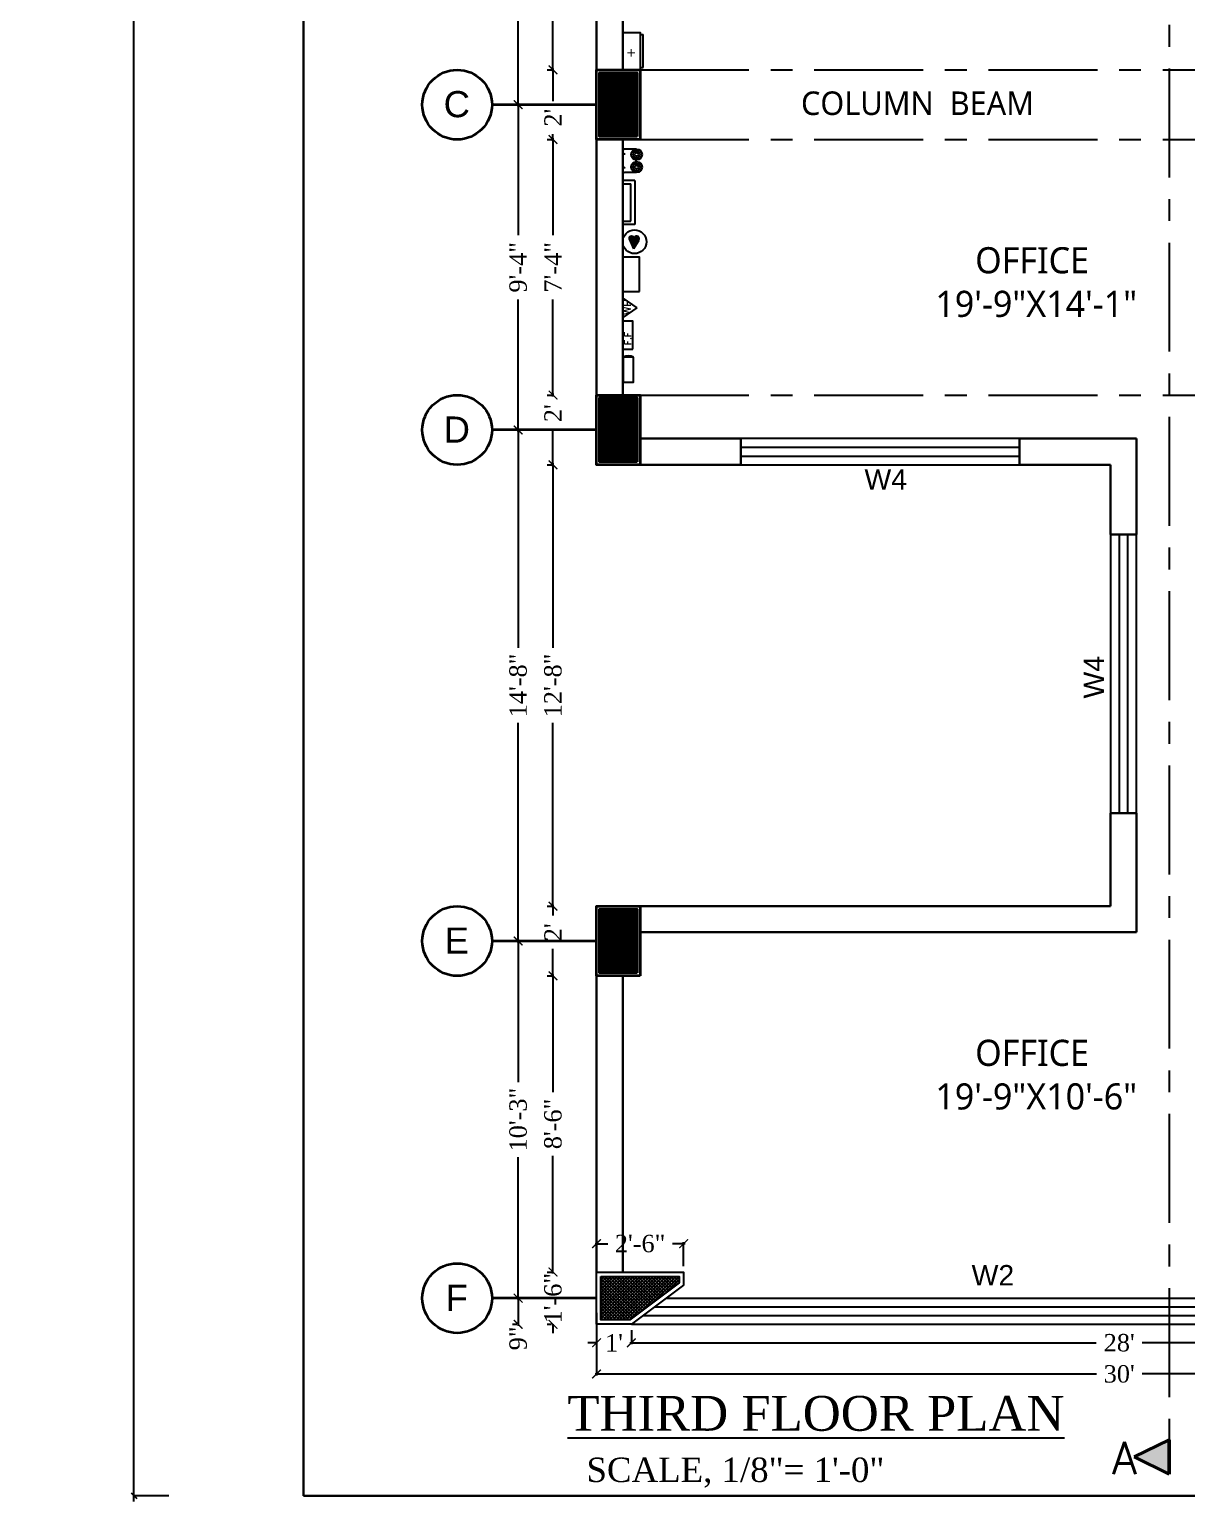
# Model space of a CAD drawing. Header units: inches. Extents: x 137014 to 144844, y -150241 to -148176.
# Drawn here: x 142011 to 142410, y -150186 to -149679 of the extents above; entities that cross this region are included whole.
import ezdxf

# ---------------------------------------------------------------- set-up
doc = ezdxf.new("R2010")
doc.units = ezdxf.units.IN
doc.header["$LTSCALE"] = 15
doc.header["$MEASUREMENT"] = 0
doc.header["$PDMODE"] = 2
doc.linetypes.add('CENTER', pattern=[2, 1.25, -0.25, 0.25, -0.25])
doc.linetypes.add('DASHEDX2', pattern=[1.5, 1, -0.5])
doc.layers.get('0').update_dxf_attribs({"linetype": 'CONTINUOUS'})
doc.layers.get('Defpoints').update_dxf_attribs({"linetype": 'CONTINUOUS'})
for name, color, linetype in [('COLUMN', 4, 'CONTINUOUS'), ('Column Hatch', 32, 'CONTINUOUS'), ('dimenion', 8, 'CONTINUOUS'), ('dooted', 7, 'DASHEDX2'), ('HACH', 8, 'CONTINUOUS'), ('HATCH', 252, 'CONTINUOUS'), ('TEXT', 2, 'CONTINUOUS'), ('TXT', 3, 'CONTINUOUS'), ('WINDOW', 140, 'CONTINUOUS')]:
    doc.layers.add(name, color=color, linetype=linetype)
for name, color, linetype, lineweight in [('DIMENSION', 251, 'CONTINUOUS', 15), ('tex2', 2, 'CONTINUOUS', 0), ('WALL', 1, 'CONTINUOUS', 30), ('WALLS', 1, 'CONTINUOUS', 50)]:
    doc.layers.add(name, color=color, linetype=linetype, lineweight=lineweight)
doc.styles.add('01', font='arial.ttf', dxfattribs={"height": 5})
doc.styles.add('arial', font='times.ttf')
doc.styles.add('ROMANS', font='romans.shx')
doc.styles.get("Standard").update_dxf_attribs({"font": 'romand.shx', "height": 8})
doc.styles.add('times', font='times.ttf', dxfattribs={"height": 6})
doc.dimstyles.new('AHSAN', dxfattribs={"dimtxt": 8, "dimasz": 2, "dimexe": 0, "dimexo": 0, "dimgap": 0, "dimtad": 0, "dimdec": 4, "dimzin": 0, "dimdsep": 46, "dimlunit": 4, "dimtxsty": 'ROMANS', "dimblk1": 'OBLIQUE', "dimblk2": 'OBLIQUE', "dimsah": 1, "dimcen": 0, "dimdle": 2, "dimclrd": 256, "dimclre": 256, "dimclrt": 5, "dimadec": 0, "dimazin": 0, "dimtfac": 1, "dimtdec": 4, "dimtofl": 0, "dimtmove": 1, "dimatfit": 3, "dimldrblk": 'OBLIQUE', "dimfxl": 12, "dimfxlon": 1, "dimtolj": 1, "dimtzin": 0, "dimarcsym": 0})
doc.dimstyles.new('NAUMAN', dxfattribs={"dimtxt": 7, "dimasz": 3, "dimexe": 0.5, "dimexo": 2, "dimgap": 3, "dimtad": 0, "dimdec": 1, "dimzin": 0, "dimdsep": 46, "dimlunit": 4, "dimtxsty": 'times', "dimblk1": 'ARCHTICK', "dimblk2": 'ARCHTICK', "dimsah": 1, "dimcen": 0, "dimdle": 0.5, "dimclrd": 256, "dimclre": 256, "dimclrt": 2, "dimadec": 0, "dimazin": 0, "dimtfac": 1, "dimtdec": 1, "dimtix": 1, "dimtofl": 0, "dimtmove": 1, "dimatfit": 3, "dimldrblk": 'ARCHTICK', "dimfxl": 4, "dimtolj": 1, "dimtzin": 0, "dimarcsym": 0})

# ---------------------------------------------------------------- blocks, each defined once
blk = doc.blocks.new('_ARCHTICK')
at = {"color": 0, "linetype": 'ByBlock', "const_width": 0.15}
blk.add_lwpolyline([(-0.5, -0.5), (0.5, 0.5)], dxfattribs=at)
blk = doc.blocks.new('*D1036')
at = {"layer": 'Defpoints', "color": 0, "ltscale": 5, "transparency": 16777216}
for p in [(142206.49, -150097.07), (142206.49, -150106.84), (142236.49, -150106.84)]:
    blk.add_point(p, dxfattribs=at)
at = {"layer": 'HATCH', "lineweight": -2, "ltscale": 5, "transparency": 16777216}
for p, q in [((142205.99, -150097.07), (142210.36, -150097.07)), ((142206.49, -150104.84), (142206.49, -150096.57)), ((142236.99, -150097.07), (142232.61, -150097.07)), ((142236.49, -150104.84), (142236.49, -150096.57))]:
    blk.add_line(p, q, dxfattribs=at)
at = {"layer": 'HATCH', "lineweight": -2, "ltscale": 5, "transparency": 16777216, "xscale": 3, "yscale": 3, "zscale": 3, "rotation": 180}
blk.add_blockref('_ARCHTICK', (142206.49, -150097.07), dxfattribs=at)
at = {"layer": 'HATCH', "lineweight": -2, "ltscale": 5, "transparency": 16777216, "xscale": 3, "yscale": 3, "zscale": 3}
blk.add_blockref('_ARCHTICK', (142236.49, -150097.07), dxfattribs=at)
at = {"layer": 'HATCH', "color": 2, "ltscale": 5, "transparency": 16777216, "insert": (142221.49, -150097.07), "char_height": 6, "attachment_point": 5, "style": 'times'}
blk.add_mtext('\\A1;2\'-6"', dxfattribs=at)
blk = doc.blocks.new('*D1070')
at = {"layer": 'Defpoints', "color": 0, "ltscale": 5, "transparency": 16777216}
for p in [(142179.49, -149542.84), (142179.49, -149704.84), (142179.49, -149704.84)]:
    blk.add_point(p, dxfattribs=at)
at = {"layer": 'HATCH', "lineweight": -2, "ltscale": 5, "transparency": 16777216}
for p, q in [((142177.49, -149542.84), (142178.99, -149542.84)), ((142179.49, -149542.34), (142179.49, -149610.93)), ((142179.49, -149705.34), (142179.49, -149636.76)), ((142177.49, -149704.84), (142178.99, -149704.84))]:
    blk.add_line(p, q, dxfattribs=at)
at = {"layer": 'HATCH', "lineweight": -2, "ltscale": 5, "transparency": 16777216, "xscale": 3, "yscale": 3, "zscale": 3}
for p, rotation in [((142179.49, -149542.84), 90), ((142179.49, -149704.84), 270)]:
    blk.add_blockref('_ARCHTICK', p, dxfattribs=dict(at, rotation=rotation))
at = {"layer": 'HATCH', "color": 2, "ltscale": 5, "transparency": 16777216, "insert": (142179.49, -149623.84), "char_height": 6, "attachment_point": 5, "rotation": 90, "style": 'times'}
blk.add_mtext('\\A1;13\'-6"', dxfattribs=at)
blk = doc.blocks.new('*D1071')
at = {"layer": 'Defpoints', "color": 0, "ltscale": 5, "transparency": 16777216}
for p in [(142179.49, -149704.84), (142179.49, -149816.84), (142179.49, -149816.84)]:
    blk.add_point(p, dxfattribs=at)
at = {"layer": 'HATCH', "lineweight": -2, "ltscale": 5, "transparency": 16777216}
for p, q in [((142177.49, -149704.84), (142178.99, -149704.84)), ((142179.49, -149704.34), (142179.49, -149749.8)), ((142179.49, -149817.34), (142179.49, -149771.88)), ((142177.49, -149816.84), (142178.99, -149816.84))]:
    blk.add_line(p, q, dxfattribs=at)
at = {"layer": 'HATCH', "lineweight": -2, "ltscale": 5, "transparency": 16777216, "xscale": 3, "yscale": 3, "zscale": 3}
for p, rotation in [((142179.49, -149704.84), 90), ((142179.49, -149816.84), 270)]:
    blk.add_blockref('_ARCHTICK', p, dxfattribs=dict(at, rotation=rotation))
at = {"layer": 'HATCH', "color": 2, "ltscale": 5, "transparency": 16777216, "insert": (142179.49, -149760.84), "char_height": 6, "attachment_point": 5, "rotation": 90, "style": 'times'}
blk.add_mtext('\\A1;9\'-4"', dxfattribs=at)
blk = doc.blocks.new('*D1072')
at = {"layer": 'Defpoints', "color": 0, "ltscale": 5, "transparency": 16777216}
for p in [(142179.49, -149816.84), (142179.49, -149992.84), (142179.49, -149992.84)]:
    blk.add_point(p, dxfattribs=at)
at = {"layer": 'HATCH', "lineweight": -2, "ltscale": 5, "transparency": 16777216}
for p, q in [((142177.49, -149816.84), (142178.99, -149816.84)), ((142179.49, -149816.34), (142179.49, -149891.93)), ((142179.49, -149993.34), (142179.49, -149917.76)), ((142177.49, -149992.84), (142178.99, -149992.84))]:
    blk.add_line(p, q, dxfattribs=at)
at = {"layer": 'HATCH', "lineweight": -2, "ltscale": 5, "transparency": 16777216, "xscale": 3, "yscale": 3, "zscale": 3}
for p, rotation in [((142179.49, -149816.84), 90), ((142179.49, -149992.84), 270)]:
    blk.add_blockref('_ARCHTICK', p, dxfattribs=dict(at, rotation=rotation))
at = {"layer": 'HATCH', "color": 2, "ltscale": 5, "transparency": 16777216, "insert": (142179.49, -149904.84), "char_height": 6, "attachment_point": 5, "rotation": 90, "style": 'times'}
blk.add_mtext('\\A1;14\'-8"', dxfattribs=at)
blk = doc.blocks.new('*D1073')
at = {"layer": 'Defpoints', "color": 0, "ltscale": 5, "transparency": 16777216}
for p in [(142179.49, -149992.84), (142179.49, -150115.84), (142179.49, -150115.84)]:
    blk.add_point(p, dxfattribs=at)
at = {"layer": 'HATCH', "lineweight": -2, "ltscale": 5, "transparency": 16777216}
for p, q in [((142177.49, -149992.84), (142178.99, -149992.84)), ((142179.49, -149992.34), (142179.49, -150041.43)), ((142179.49, -150116.34), (142179.49, -150067.26)), ((142177.49, -150115.84), (142178.99, -150115.84))]:
    blk.add_line(p, q, dxfattribs=at)
at = {"layer": 'HATCH', "lineweight": -2, "ltscale": 5, "transparency": 16777216, "xscale": 3, "yscale": 3, "zscale": 3}
for p, rotation in [((142179.49, -149992.84), 90), ((142179.49, -150115.84), 270)]:
    blk.add_blockref('_ARCHTICK', p, dxfattribs=dict(at, rotation=rotation))
at = {"layer": 'HATCH', "color": 2, "ltscale": 5, "transparency": 16777216, "insert": (142179.49, -150054.34), "char_height": 6, "attachment_point": 5, "rotation": 90, "style": 'times'}
blk.add_mtext('\\A1;10\'-3"', dxfattribs=at)
blk = doc.blocks.new('*D1074')
at = {"layer": 'Defpoints', "color": 0, "ltscale": 5, "transparency": 16777216}
for p in [(142179.49, -150115.84), (142179.49, -150124.84), (142179.49, -150124.84)]:
    blk.add_point(p, dxfattribs=at)
at = {"layer": 'HATCH', "lineweight": -2, "ltscale": 5, "transparency": 16777216}
for p, q in [((142177.49, -150115.84), (142178.99, -150115.84)), ((142179.49, -150115.34), (142179.49, -150125.34)), ((142177.49, -150124.84), (142178.99, -150124.84))]:
    blk.add_line(p, q, dxfattribs=at)
at = {"layer": 'HATCH', "lineweight": -2, "ltscale": 5, "transparency": 16777216, "xscale": 3, "yscale": 3, "zscale": 3}
for p, rotation in [((142179.49, -150115.84), 90), ((142179.49, -150124.84), 270)]:
    blk.add_blockref('_ARCHTICK', p, dxfattribs=dict(at, rotation=rotation))
at = {"layer": 'HATCH', "color": 2, "ltscale": 5, "transparency": 16777216, "insert": (142179.49, -150129.69), "char_height": 6, "attachment_point": 5, "rotation": 90, "style": 'times'}
blk.add_mtext('\\A1;9"', dxfattribs=at)
blk = doc.blocks.new('*D1078')
at = {"layer": 'Defpoints', "color": 0, "ltscale": 5, "transparency": 16777216}
for p in [(142191.49, -149554.84), (142191.49, -149692.84), (142191.49, -149692.84)]:
    blk.add_point(p, dxfattribs=at)
at = {"layer": 'HATCH', "lineweight": -2, "ltscale": 5, "transparency": 16777216}
for p, q in [((142189.49, -149554.84), (142190.99, -149554.84)), ((142191.49, -149554.34), (142191.49, -149610.93)), ((142191.49, -149693.34), (142191.49, -149636.76)), ((142189.49, -149692.84), (142190.99, -149692.84))]:
    blk.add_line(p, q, dxfattribs=at)
at = {"layer": 'HATCH', "lineweight": -2, "ltscale": 5, "transparency": 16777216, "xscale": 3, "yscale": 3, "zscale": 3}
for p, rotation in [((142191.49, -149554.84), 90), ((142191.49, -149692.84), 270)]:
    blk.add_blockref('_ARCHTICK', p, dxfattribs=dict(at, rotation=rotation))
at = {"layer": 'HATCH', "color": 2, "ltscale": 5, "transparency": 16777216, "insert": (142191.49, -149623.84), "char_height": 6, "attachment_point": 5, "rotation": 90, "style": 'times'}
blk.add_mtext('\\A1;11\'-6"', dxfattribs=at)
blk = doc.blocks.new('*D1079')
at = {"layer": 'Defpoints', "color": 0, "ltscale": 5, "transparency": 16777216}
for p in [(142191.49, -149692.84), (142191.49, -149716.84), (142191.49, -149716.84)]:
    blk.add_point(p, dxfattribs=at)
at = {"layer": 'HATCH', "lineweight": -2, "ltscale": 5, "transparency": 16777216}
for p, q in [((142189.49, -149692.84), (142190.99, -149692.84)), ((142191.49, -149692.34), (142191.49, -149703.58)), ((142191.49, -149717.34), (142191.49, -149715.04)), ((142189.49, -149716.84), (142190.99, -149716.84))]:
    blk.add_line(p, q, dxfattribs=at)
at = {"layer": 'HATCH', "lineweight": -2, "ltscale": 5, "transparency": 16777216, "xscale": 3, "yscale": 3, "zscale": 3}
for p, rotation in [((142191.49, -149692.84), 90), ((142191.49, -149716.84), 270)]:
    blk.add_blockref('_ARCHTICK', p, dxfattribs=dict(at, rotation=rotation))
at = {"layer": 'HATCH', "color": 2, "ltscale": 5, "transparency": 16777216, "insert": (142191.49, -149709.31), "char_height": 6, "attachment_point": 5, "rotation": 90, "style": 'times'}
blk.add_mtext("\\A1;2'", dxfattribs=at)
blk = doc.blocks.new('*D1080')
at = {"layer": 'Defpoints', "color": 0, "ltscale": 5, "transparency": 16777216}
for p in [(142191.49, -149716.84), (142191.49, -149804.84), (142191.49, -149804.84)]:
    blk.add_point(p, dxfattribs=at)
at = {"layer": 'HATCH', "lineweight": -2, "ltscale": 5, "transparency": 16777216}
for p, q in [((142189.49, -149716.84), (142190.99, -149716.84)), ((142191.49, -149716.34), (142191.49, -149749.79)), ((142191.49, -149805.34), (142191.49, -149771.9)), ((142189.49, -149804.84), (142190.99, -149804.84))]:
    blk.add_line(p, q, dxfattribs=at)
at = {"layer": 'HATCH', "lineweight": -2, "ltscale": 5, "transparency": 16777216, "xscale": 3, "yscale": 3, "zscale": 3}
for p, rotation in [((142191.49, -149716.84), 90), ((142191.49, -149804.84), 270)]:
    blk.add_blockref('_ARCHTICK', p, dxfattribs=dict(at, rotation=rotation))
at = {"layer": 'HATCH', "color": 2, "ltscale": 5, "transparency": 16777216, "insert": (142191.49, -149760.84), "char_height": 6, "attachment_point": 5, "rotation": 90, "style": 'times'}
blk.add_mtext('\\A1;7\'-4"', dxfattribs=at)
blk = doc.blocks.new('*D1081')
at = {"layer": 'Defpoints', "color": 0, "ltscale": 5, "transparency": 16777216}
for p in [(142191.49, -149804.84), (142191.49, -149828.84), (142191.49, -149828.84)]:
    blk.add_point(p, dxfattribs=at)
at = {"layer": 'HATCH', "lineweight": -2, "ltscale": 5, "transparency": 16777216}
for p, q in [((142189.49, -149804.84), (142190.99, -149804.84)), ((142191.49, -149804.34), (142191.49, -149805.37)), ((142191.49, -149829.34), (142191.49, -149816.83)), ((142189.49, -149828.84), (142190.99, -149828.84))]:
    blk.add_line(p, q, dxfattribs=at)
at = {"layer": 'HATCH', "lineweight": -2, "ltscale": 5, "transparency": 16777216, "xscale": 3, "yscale": 3, "zscale": 3}
for p, rotation in [((142191.49, -149804.84), 90), ((142191.49, -149828.84), 270)]:
    blk.add_blockref('_ARCHTICK', p, dxfattribs=dict(at, rotation=rotation))
at = {"layer": 'HATCH', "color": 2, "ltscale": 5, "transparency": 16777216, "insert": (142191.49, -149811.1), "char_height": 6, "attachment_point": 5, "rotation": 90, "style": 'times'}
blk.add_mtext("\\A1;2'", dxfattribs=at)
blk = doc.blocks.new('*D1082')
at = {"layer": 'Defpoints', "color": 0, "ltscale": 5, "transparency": 16777216}
for p in [(142191.49, -149828.84), (142191.49, -149980.84), (142191.49, -149980.84)]:
    blk.add_point(p, dxfattribs=at)
at = {"layer": 'HATCH', "lineweight": -2, "ltscale": 5, "transparency": 16777216}
for p, q in [((142189.49, -149828.84), (142190.99, -149828.84)), ((142191.49, -149828.34), (142191.49, -149891.93)), ((142191.49, -149981.34), (142191.49, -149917.76)), ((142189.49, -149980.84), (142190.99, -149980.84))]:
    blk.add_line(p, q, dxfattribs=at)
at = {"layer": 'HATCH', "lineweight": -2, "ltscale": 5, "transparency": 16777216, "xscale": 3, "yscale": 3, "zscale": 3}
for p, rotation in [((142191.49, -149828.84), 90), ((142191.49, -149980.84), 270)]:
    blk.add_blockref('_ARCHTICK', p, dxfattribs=dict(at, rotation=rotation))
at = {"layer": 'HATCH', "color": 2, "ltscale": 5, "transparency": 16777216, "insert": (142191.49, -149904.84), "char_height": 6, "attachment_point": 5, "rotation": 90, "style": 'times'}
blk.add_mtext('\\A1;12\'-8"', dxfattribs=at)
blk = doc.blocks.new('*D1083')
at = {"layer": 'Defpoints', "color": 0, "ltscale": 5, "transparency": 16777216}
for p in [(142191.49, -149980.84), (142191.49, -150004.84), (142191.49, -150004.84)]:
    blk.add_point(p, dxfattribs=at)
at = {"layer": 'HATCH', "lineweight": -2, "ltscale": 5, "transparency": 16777216}
for p, q in [((142189.49, -149980.84), (142190.99, -149980.84)), ((142191.49, -149980.34), (142191.49, -149984.11)), ((142191.49, -150005.34), (142191.49, -149995.57)), ((142189.49, -150004.84), (142190.99, -150004.84))]:
    blk.add_line(p, q, dxfattribs=at)
at = {"layer": 'HATCH', "lineweight": -2, "ltscale": 5, "transparency": 16777216, "xscale": 3, "yscale": 3, "zscale": 3}
for p, rotation in [((142191.49, -149980.84), 90), ((142191.49, -150004.84), 270)]:
    blk.add_blockref('_ARCHTICK', p, dxfattribs=dict(at, rotation=rotation))
at = {"layer": 'HATCH', "color": 2, "ltscale": 5, "transparency": 16777216, "insert": (142191.49, -149989.84), "char_height": 6, "attachment_point": 5, "rotation": 90, "style": 'times'}
blk.add_mtext("\\A1;2'", dxfattribs=at)
blk = doc.blocks.new('*D1084')
at = {"layer": 'Defpoints', "color": 0, "ltscale": 5, "transparency": 16777216}
for p in [(142191.49, -150004.84), (142191.49, -150106.84), (142191.49, -150106.84)]:
    blk.add_point(p, dxfattribs=at)
at = {"layer": 'HATCH', "lineweight": -2, "ltscale": 5, "transparency": 16777216}
for p, q in [((142189.49, -150004.84), (142190.99, -150004.84)), ((142191.49, -150004.34), (142191.49, -150044.89)), ((142191.49, -150107.34), (142191.49, -150066.79)), ((142189.49, -150106.84), (142190.99, -150106.84))]:
    blk.add_line(p, q, dxfattribs=at)
at = {"layer": 'HATCH', "lineweight": -2, "ltscale": 5, "transparency": 16777216, "xscale": 3, "yscale": 3, "zscale": 3}
for p, rotation in [((142191.49, -150004.84), 90), ((142191.49, -150106.84), 270)]:
    blk.add_blockref('_ARCHTICK', p, dxfattribs=dict(at, rotation=rotation))
at = {"layer": 'HATCH', "color": 2, "ltscale": 5, "transparency": 16777216, "insert": (142191.49, -150055.84), "char_height": 6, "attachment_point": 5, "rotation": 90, "style": 'times'}
blk.add_mtext('\\A1;8\'-6"', dxfattribs=at)
blk = doc.blocks.new('*D1085')
at = {"layer": 'Defpoints', "color": 0, "ltscale": 5, "transparency": 16777216}
for p in [(142191.49, -150106.84), (142191.49, -150124.84), (142191.49, -150124.84)]:
    blk.add_point(p, dxfattribs=at)
at = {"layer": 'HATCH', "lineweight": -2, "ltscale": 5, "transparency": 16777216}
for p, q in [((142191.49, -150106.84), (142191.49, -150103.84)), ((142189.49, -150106.84), (142190.99, -150106.84)), ((142189.49, -150124.84), (142190.99, -150124.84)), ((142191.49, -150124.84), (142191.49, -150127.84))]:
    blk.add_line(p, q, dxfattribs=at)
at = {"layer": 'HATCH', "lineweight": -2, "ltscale": 5, "transparency": 16777216, "xscale": 3, "yscale": 3, "zscale": 3}
for p, rotation in [((142191.49, -150106.84), 270), ((142191.49, -150124.84), 90)]:
    blk.add_blockref('_ARCHTICK', p, dxfattribs=dict(at, rotation=rotation))
at = {"layer": 'HATCH', "color": 2, "ltscale": 5, "transparency": 16777216, "insert": (142191.49, -150115.84), "char_height": 6, "attachment_point": 5, "rotation": 90, "style": 'times'}
blk.add_mtext('\\A1;1\'-6"', dxfattribs=at)
blk = doc.blocks.new('*D1206')
at = {"layer": 'Defpoints', "color": 0, "ltscale": 5, "transparency": 16777216}
for p in [(142206.49, -150118.84), (142566.49, -150118.84), (142206.49, -150141.95)]:
    blk.add_point(p, dxfattribs=at)
at = {"layer": 'dimenion', "lineweight": -2, "ltscale": 5, "transparency": 16777216}
for p, q in [((142206.49, -150120.84), (142206.49, -150142.45)), ((142566.49, -150120.84), (142566.49, -150142.45)), ((142205.99, -150141.95), (142378.63, -150141.95)), ((142566.99, -150141.95), (142394.35, -150141.95))]:
    blk.add_line(p, q, dxfattribs=at)
at = {"layer": 'dimenion', "lineweight": -2, "ltscale": 5, "transparency": 16777216, "xscale": 3, "yscale": 3, "zscale": 3, "rotation": 180}
blk.add_blockref('_ARCHTICK', (142206.49, -150141.95), dxfattribs=at)
at = {"layer": 'dimenion', "lineweight": -2, "ltscale": 5, "transparency": 16777216, "xscale": 3, "yscale": 3, "zscale": 3}
blk.add_blockref('_ARCHTICK', (142566.49, -150141.95), dxfattribs=at)
at = {"layer": 'dimenion', "color": 2, "ltscale": 5, "transparency": 16777216, "insert": (142386.49, -150141.95), "char_height": 6, "attachment_point": 5, "style": 'times'}
blk.add_mtext("\\A1;30'", dxfattribs=at)
blk = doc.blocks.new('*D1207')
at = {"layer": 'Defpoints', "color": 0, "ltscale": 5, "transparency": 16777216}
for p in [(142206.49, -150124.84), (142218.49, -150124.84), (142218.49, -150131.22)]:
    blk.add_point(p, dxfattribs=at)
at = {"layer": 'HATCH', "lineweight": -2, "ltscale": 5, "transparency": 16777216}
for p, q in [((142206.49, -150131.22), (142203.49, -150131.22)), ((142206.49, -150126.84), (142206.49, -150131.72)), ((142218.49, -150126.84), (142218.49, -150131.72)), ((142218.49, -150131.22), (142221.49, -150131.22))]:
    blk.add_line(p, q, dxfattribs=at)
at = {"layer": 'HATCH', "lineweight": -2, "ltscale": 5, "transparency": 16777216, "xscale": 3, "yscale": 3, "zscale": 3}
blk.add_blockref('_ARCHTICK', (142206.49, -150131.22), dxfattribs=at)
at = {"layer": 'HATCH', "lineweight": -2, "ltscale": 5, "transparency": 16777216, "xscale": 3, "yscale": 3, "zscale": 3, "rotation": 180}
blk.add_blockref('_ARCHTICK', (142218.49, -150131.22), dxfattribs=at)
at = {"layer": 'HATCH', "color": 2, "ltscale": 5, "transparency": 16777216, "insert": (142212.49, -150131.22), "char_height": 6, "attachment_point": 5, "style": 'times'}
blk.add_mtext("\\A1;1'", dxfattribs=at)
blk = doc.blocks.new('*D1208')
at = {"layer": 'Defpoints', "color": 0, "ltscale": 5, "transparency": 16777216}
for p in [(142218.49, -150124.84), (142554.49, -150124.84), (142554.49, -150131.22)]:
    blk.add_point(p, dxfattribs=at)
at = {"layer": 'HATCH', "lineweight": -2, "ltscale": 5, "transparency": 16777216}
for p, q in [((142217.99, -150131.22), (142378.54, -150131.22)), ((142218.49, -150126.84), (142218.49, -150131.72)), ((142554.99, -150131.22), (142394.43, -150131.22)), ((142554.49, -150126.84), (142554.49, -150131.72))]:
    blk.add_line(p, q, dxfattribs=at)
at = {"layer": 'HATCH', "lineweight": -2, "ltscale": 5, "transparency": 16777216, "xscale": 3, "yscale": 3, "zscale": 3, "rotation": 180}
blk.add_blockref('_ARCHTICK', (142218.49, -150131.22), dxfattribs=at)
at = {"layer": 'HATCH', "lineweight": -2, "ltscale": 5, "transparency": 16777216, "xscale": 3, "yscale": 3, "zscale": 3}
blk.add_blockref('_ARCHTICK', (142554.49, -150131.22), dxfattribs=at)
at = {"layer": 'HATCH', "color": 2, "ltscale": 5, "transparency": 16777216, "insert": (142386.49, -150131.22), "char_height": 6, "attachment_point": 5, "style": 'times'}
blk.add_mtext("\\A1;28'", dxfattribs=at)
blk = doc.blocks.new('_OBLIQUE')
at = {"color": 0, "linetype": 'ByBlock'}
blk.add_line((-0.5, -0.5), (0.5, 0.5), dxfattribs=at)
blk = doc.blocks.new('*D1338')
at = {"layer": 'Defpoints', "color": 0, "ltscale": 5, "transparency": 16777216}
for p in [(142105.51, -148298.09), (142047.17, -150183.88), (142105.51, -150183.88)]:
    blk.add_point(p, dxfattribs=at)
at = {"layer": 'HACH', "lineweight": -2, "ltscale": 5, "transparency": 16777216}
for p, q in [((142047.17, -148296.09), (142047.17, -148976.7)), ((142059.17, -148298.09), (142047.17, -148298.09)), ((142047.17, -150185.88), (142047.17, -149505.27)), ((142059.17, -150183.88), (142047.17, -150183.88))]:
    blk.add_line(p, q, dxfattribs=at)
at = {"layer": 'HACH', "lineweight": -2, "ltscale": 5, "transparency": 16777216, "xscale": 2, "yscale": 2, "zscale": 2}
for p, rotation in [((142047.17, -148298.09), 90), ((142047.17, -150183.88), 270)]:
    blk.add_blockref('_OBLIQUE', p, dxfattribs=dict(at, rotation=rotation))
at = {"layer": 'HACH', "color": 5, "ltscale": 5, "transparency": 16777216, "insert": (142047.17, -149240.98), "char_height": 30, "attachment_point": 5, "rotation": 90, "style": 'ROMANS'}
blk.add_mtext('\\A1;19.644----157\'-1{\\H1.000000x;\\S13/16;}"', dxfattribs=at)

msp = doc.modelspace()

# ---------------------------------------------------------------- hatches: boundary and pattern name
for points in [[(142220.26611, -149723.86983), (142220.26611, -149723.9326, 1), (142220.26611, -149724.37132), (142220.26611, -149724.4341, -0.999991376)], [(142217.68099, -149751.02252, -1), (142219.4217, -149751.02252, -1.153352938), (142221.15883, -149751.2712), (142219.16658, -149754.48567)], [(142219.2712, -149791.84598), (142215.7046, -149791.84598, -0.26545942)]]:
    msp.add_hatch(color=256).paths.add_polyline_path(points)
at = {"layer": 'Column Hatch', "lineweight": 35}
h = msp.add_hatch(dxfattribs=at)
h.set_pattern_fill('ANSI37', color=256, scale=0.25)
h.set_pattern_definition([(45, (142554.48525, -149692.8425), (-0.561266, 0.561266), []), (135, (142554.48525, -149692.8425), (-0.561266, -0.561266), [])])
h.paths.add_polyline_path([(142220.48525, -149715.84248), (142207.48525, -149715.84248), (142207.48525, -149693.84248), (142220.48525, -149693.84248)])
h = msp.add_hatch(dxfattribs=at)
h.set_pattern_fill('ANSI37', color=256, scale=0.25)
h.set_pattern_definition([(45, (142554.48525, -149804.8425), (-0.561266, 0.561266), []), (135, (142554.48525, -149804.8425), (-0.561266, -0.561266), [])])
h.paths.add_polyline_path([(142220.48525, -149827.84248), (142207.48525, -149827.84248), (142207.48525, -149805.84248), (142220.48525, -149805.84248)])
h = msp.add_hatch(dxfattribs=at)
h.set_pattern_fill('ANSI37', color=256, scale=0.25)
h.set_pattern_definition([(45, (142554.48525, -149980.8425), (-0.561266, 0.561266), []), (135, (142554.48525, -149980.8425), (-0.561266, -0.561266), [])])
h.paths.add_polyline_path([(142220.48525, -150003.84248), (142207.48525, -150003.84248), (142207.48525, -149981.84248), (142220.48525, -149981.84248)])
at = {"layer": 'Column Hatch'}
h = msp.add_hatch(dxfattribs=at)
h.set_pattern_fill('ANSI37', color=256, scale=0.25)
h.set_pattern_definition([(45, (114065.18676, -150744.6275), (-0.561266008, 0.561266008), []), (135, (114065.18676, -150744.6275), (-0.561266008, -0.561266008), [])])
edge = h.paths.add_edge_path(flags=16)
edge.add_arc((142212.48525, -150115.84248), 0.01076, 180, 540, ccw=False)
h.paths.add_polyline_path([(142207.98525, -150108.34248), (142234.98525, -150108.34248), (142234.98525, -150110.59248), (142217.98525, -150123.34248), (142207.98525, -150123.34248)])
at = {"layer": 'DIMENSION', "ltscale": 5}
msp.add_hatch(color=256, dxfattribs=at).paths.add_polyline_path([(142391.66474, -150170.52177), (142403.69223, -150176.45847), (142403.69223, -150164.58506)])

# ---------------------------------------------------------------- linework, layer by layer
at = {"ltscale": 0.22}
for p, q in [((142221.6332, -149680.7167), (142222.57482, -149680.7167)), ((142222.57482, -149692.07362), (142222.57482, -149680.7167)), ((142221.6332, -149692.07362), (142222.57482, -149692.07362)), ((142215.48525, -149778.15489), (142215.48525, -149771.45228)), ((142215.48525, -149771.45228), (142220.37338, -149774.80359)), ((142220.37338, -149774.80359), (142215.48525, -149778.15489))]:
    msp.add_line(p, q, dxfattribs=at)
for p, q in [((142220.26611, -149720.10338), (142216.32582, -149720.10338)), ((142220.26611, -149723.9326), (142220.26611, -149723.86983)), ((142220.26611, -149724.37132), (142220.26611, -149724.4341)), ((142219.69988, -149731.00595), (142215.48525, -149731.00595)), ((142215.48525, -149731.00595), (142215.48525, -149732.12351)), ((142220.26611, -149728.20054), (142216.32582, -149728.20054)), ((142219.69988, -149731.00595), (142219.69988, -149746.10555)), ((142215.48525, -149732.12351), (142218.30742, -149732.12351)), ((142218.30742, -149744.98799), (142218.30742, -149732.12351)), ((142215.48525, -149746.10555), (142215.48525, -149744.98799)), ((142215.48525, -149744.98799), (142218.30742, -149744.98799)), ((142219.69988, -149746.10555), (142215.48525, -149746.10555)), ((142217.68099, -149751.02252), (142219.16658, -149754.48567)), ((142220.90933, -149751.67377), (142219.16658, -149754.48567))]:
    msp.add_line(p, q)
for points in [[(142215.48525, -149680.08896), (142215.48525, -149692.70136), (142221.6332, -149692.70136), (142221.6332, -149680.08896)], [(142218.97953, -149788.99633), (142218.97953, -149779.39336), (142215.48525, -149779.39336), (142215.48525, -149788.99633)]]:
    msp.add_lwpolyline(points, close=True, dxfattribs=at)
at = {"color": 2}
msp.add_lwpolyline([(142221.33274, -149769.14823), (142221.33274, -149757.32073), (142215.48525, -149757.32073), (142215.48525, -149769.14823)], close=True, dxfattribs=at)
msp.add_lwpolyline([(142219.2712, -149791.84598), (142215.7046, -149791.84598), (142215.7046, -149800.35017), (142219.2712, -149800.35017)], close=True)
for centre, radius in [((142220.26611, -149721.98661), 1.88322), ((142220.26611, -149721.98661), 1.25548), ((142220.26611, -149726.31732), 1.88322), ((142220.26611, -149726.31732), 1.25548), ((142220.26611, -149721.98661), 0.62774), ((142220.26611, -149726.31732), 0.62774), ((142219.57043, -149752.03459), 4.08518)]:
    msp.add_circle(centre, radius)
for centre, radius, start, end in [((142216.32582, -149720.94396), 0.84057, 90, 270), ((142220.26611, -149724.15196), 0.28213, 90, 270), ((142220.26611, -149724.15196), 0.21936, 90, 270), ((142216.32582, -149727.35997), 0.84057, 90, 270), ((142218.55134, -149751.02252), 0.87035, 0, 180), ((142220.30806, -149751.02252), 0.88637, 312.7147128, 180), ((142217.4879, -149794.96819), 3.5956, 60.2663603, 119.7336397)]:
    msp.add_arc(centre, radius, start, end)
at = {"layer": 'COLUMN', "lineweight": 35}
for p, q in [((142206.48525, -149704.84248), (142170.48525, -149704.84248)), ((142206.48525, -149816.84248), (142170.48525, -149816.84248)), ((142206.48525, -149992.84248), (142170.48525, -149992.84248)), ((142206.48525, -150115.84248), (142170.48525, -150115.84248))]:
    msp.add_line(p, q, dxfattribs=at)
for points in [[(142221.48525, -149716.84248), (142206.48525, -149716.84248), (142206.48525, -149692.84248), (142221.48525, -149692.84248)], [(142221.48525, -149828.84248), (142206.48525, -149828.84248), (142206.48525, -149804.84248), (142221.48525, -149804.84248)], [(142221.48525, -150004.84248), (142206.48525, -150004.84248), (142206.48525, -149980.84248), (142221.48525, -149980.84248)]]:
    msp.add_lwpolyline(points, close=True, dxfattribs=at)
at = {"layer": 'COLUMN'}
msp.add_lwpolyline([(142206.48525, -150106.84248), (142236.48525, -150106.84248), (142236.48525, -150111.34248), (142218.48525, -150124.84248), (142206.48525, -150124.84248), (142206.48525, -150106.84248)], dxfattribs=at)
at = {"layer": 'COLUMN', "lineweight": 35}
for centre in [(142158.48525, -149704.84248), (142158.48525, -149816.84248), (142158.48525, -149992.84248), (142158.48525, -150115.84248)]:
    msp.add_circle(centre, 12, dxfattribs=at)
at = {"layer": 'Column Hatch', "lineweight": 35}
for points in [[(142220.48525, -149715.84248), (142207.48525, -149715.84248), (142207.48525, -149693.84248), (142220.48525, -149693.84248)], [(142220.48525, -149827.84248), (142207.48525, -149827.84248), (142207.48525, -149805.84248), (142220.48525, -149805.84248)], [(142220.48525, -150003.84248), (142207.48525, -150003.84248), (142207.48525, -149981.84248), (142220.48525, -149981.84248)]]:
    msp.add_lwpolyline(points, close=True, dxfattribs=at)
at = {"layer": 'Column Hatch'}
msp.add_lwpolyline([(142207.98525, -150108.34248), (142234.98525, -150108.34248), (142234.98525, -150110.59248), (142217.98525, -150123.34248), (142207.98525, -150123.34248)], close=True, dxfattribs=at)
at = {"layer": 'dooted', "linetype": 'CENTER', "ltscale": 2}
for p, q in [((142403.69223, -149392.39011), (142403.69223, -150176.45847)), ((142221.48525, -149692.84248), (142452.48525, -149692.84248)), ((142221.48525, -149716.84248), (142452.48525, -149716.84248)), ((142221.48525, -149804.84248), (142557.48525, -149804.84248))]:
    msp.add_line(p, q, dxfattribs=at)
at = {"layer": 'WALL', "ltscale": 3}
msp.add_line((142105.51063, -148298.08812), (142105.51063, -150183.87713), dxfattribs=at)
at = {"layer": 'WALL'}
for p, q in [((142206.48525, -149692.84248), (142206.48525, -149554.84248)), ((142215.48525, -149554.84248), (142215.48525, -149692.84248)), ((142206.48525, -149716.84248), (142206.48525, -149804.84248)), ((142215.48525, -149716.84248), (142215.48525, -149804.84248)), ((142215.48525, -149784.63503), (142215.48525, -149775.63503)), ((142221.48525, -149819.84248), (142256.18527, -149819.84248)), ((142352.18527, -149819.84248), (142392.48525, -149819.84248)), ((142392.48525, -149819.84248), (142392.48525, -149852.84248)), ((142221.48525, -149828.84248), (142256.18527, -149828.84248)), ((142352.18527, -149828.84248), (142383.48525, -149828.84248)), ((142383.48525, -149828.84248), (142383.48525, -149852.84248)), ((142383.48525, -149948.84248), (142383.48525, -149980.84248)), ((142392.48525, -149948.84248), (142392.48525, -149989.84248)), ((142383.48525, -149980.84248), (142221.48525, -149980.84248)), ((142221.48525, -149989.84248), (142392.48525, -149989.84248)), ((142221.48525, -149995.84248), (142221.48525, -150004.84248)), ((142206.48525, -150004.84248), (142206.48525, -150106.84248)), ((142215.48525, -150004.84248), (142215.48525, -150106.84248)), ((142221.48525, -150004.84248), (142215.48525, -150004.84248)), ((142105.51063, -150183.87713), (144841.51063, -150183.87713))]:
    msp.add_line(p, q, dxfattribs=at)
at = {"layer": 'WALL', "ltscale": 5}
for p, q in [((142256.18527, -149828.84248), (142256.18527, -149819.84248)), ((142352.18527, -149828.84248), (142352.18527, -149819.84248)), ((142383.48525, -149852.84248), (142392.48525, -149852.84248)), ((142383.48525, -149948.84248), (142392.48525, -149948.84248))]:
    msp.add_line(p, q, dxfattribs=at)
at = {"layer": 'WALLS', "ltscale": 5}
for p, q in [((142391.66474, -150170.52177), (142403.69223, -150164.58506)), ((142403.69223, -150176.45847), (142403.69223, -150164.58506)), ((142403.69223, -150176.45847), (142391.66474, -150170.52177))]:
    msp.add_line(p, q, dxfattribs=at)
at = {"layer": 'WINDOW'}
for p, q in [((142352.18527, -149819.84248), (142256.18527, -149819.84248)), ((142352.18527, -149822.84248), (142256.18527, -149822.84248)), ((142256.18527, -149825.84248), (142352.18527, -149825.84248)), ((142256.18527, -149828.84248), (142352.18527, -149828.84248)), ((142383.48525, -149852.84248), (142383.48525, -149948.84248)), ((142386.48525, -149852.84248), (142386.48525, -149948.84248)), ((142389.48525, -149948.84248), (142389.48525, -149852.84248)), ((142392.48525, -149948.84248), (142392.48525, -149852.84248)), ((142230.48525, -150115.84248), (142542.48525, -150115.84248)), ((142226.48525, -150118.84248), (142546.48525, -150118.84248)), ((142218.48525, -150124.84248), (142554.48525, -150124.84248)), ((142222.48525, -150121.84248), (142550.48525, -150121.84248))]:
    msp.add_line(p, q, dxfattribs=at)

# ---------------------------------------------------------------- texts
at = {"ltscale": 0.22, "insert": (142216.52459, -149685.37851), "char_height": 3.7664472, "width": 4.9548728, "attachment_point": 7, "rotation": 270, "style": '01'}
msp.add_mtext('{\\fTimes New Roman|b1|i0|c0|p18;+}', dxfattribs=at)
at = {"ltscale": 0.22, "attachment_point": 7, "rotation": 90}
for s, insert, char_height, width in [('WP', (142218.34607, -149777.21942), 2.791126, 5.5451187), ('F.F', (142218.41068, -149787.61276), 2.290155, 1.9531261)]:
    msp.add_mtext(s, dxfattribs=dict(at, insert=insert, char_height=char_height, width=width))
at = {"layer": 'tex2', "attachment_point": 5, "style": 'arial'}
for s, insert, char_height in [('{\\fArial|b0|i0|c0|p34;C}', (142158.3505, -149704.71776), 9), ('{\\fArial|b0|i0|c0|p34;D}', (142158.3505, -149816.71776), 9), ('{\\fArial|b0|i0|c0|p34;W4}', (142306.08865, -149833.87395), 7), ('{\\fArial|b0|i0|c0|p34;E}', (142158.3505, -149992.71776), 9), ('{\\fArial|b0|i0|c0|p34;W2}', (142343.00249, -150107.93415), 7), ('{\\fArial|b0|i0|c0|p34;F}', (142158.3505, -150115.71776), 9)]:
    msp.add_mtext(s, dxfattribs=dict(at, insert=insert, char_height=char_height))
at = {"layer": 'tex2', "insert": (142377.7104, -149902.01349), "char_height": 7, "attachment_point": 5, "rotation": 90, "style": 'arial'}
msp.add_mtext('{\\fArial|b0|i0|c0|p34;W4}', dxfattribs=at)
at = {"layer": 'TEXT', "style": 'ROMANS'}
msp.add_text('A', height=11.088, dxfattribs=at).set_placement((142384.07556, -150176.45317))
at = {"layer": 'TEXT'}
for s, insert, char_height, width, attachment_point in [('\\A1;{\\fTrebuchet MS|b0|i0|c0|p34;COLUMN  BEAM}', (142317.02197, -149700.29402), 8.1, 118.1902113, 2), ('\\A1;\\pi24.18247;{\\fTrebuchet MS|b0|i0|c0|p34;OFFICE\\P\\pi10.47641;19\'-9"X14\'-1"}', (142312.69148, -149753.91965), 9, 86.3649364, 1), ('\\A1;\\pi24.18247;{\\fTrebuchet MS|b0|i0|c0|p34;OFFICE\\P\\pi10.47641;19\'-9"X10\'-6"}', (142312.69148, -150026.85784), 9, 86.3649364, 1)]:
    msp.add_mtext(s, dxfattribs=dict(at, insert=insert, char_height=char_height, width=width, attachment_point=attachment_point))
at = {"layer": 'TXT', "style": 'arial'}
msp.add_text('SCALE, 1/8"= 1\'-0" ', height=8.4, dxfattribs=at).set_placement((142203.01199, -150179.14561))
at = {"layer": 'TXT', "insert": (142367.63971, -150149.49489), "char_height": 12, "width": 336.6115126, "attachment_point": 3, "style": 'arial'}
msp.add_mtext('{\\LTHIRD FLOOR PLAN}', dxfattribs=at)

# ---------------------------------------------------------------- dimensions: what is measured, and where the dimension line sits
at = {"layer": 'dimenion', "ltscale": 5}
dim = msp.add_linear_dim(base=(142206.48525, -150141.95288), p1=(142566.48525, -150118.84248), p2=(142206.48525, -150118.84248), angle=180, dimstyle='NAUMAN', dxfattribs=at)
dim.commit()
dim.dimension.update_dxf_attribs({"geometry": '*D1206', "text_midpoint": (142386.48525, -150141.95288)})
at = {"layer": 'HACH', "ltscale": 5}
dim = msp.add_aligned_dim(p1=(142105.51063, -148298.08812), p2=(142105.51063, -150183.87713), distance=-58.33822, text='19.644----<>', dimstyle='AHSAN', override={"dimtxt": 30}, dxfattribs=at)
dim.commit()
dim.dimension.update_dxf_attribs({"geometry": '*D1338', "text_midpoint": (142047.17241, -149240.98262)})
at = {"layer": 'HATCH', "ltscale": 5}
for base, p1, p2, picture, middle in [((142179.48525, -149704.84248), (142179.48525, -149542.84248), (142179.48525, -149704.84248), '*D1070', (142179.48525, -149623.84248)), ((142191.48525, -149692.84248), (142191.48525, -149554.84248), (142191.48525, -149692.84248), '*D1078', (142191.48525, -149623.84248)), ((142179.48525, -149816.84248), (142179.48525, -149704.84248), (142179.48525, -149816.84248), '*D1071', (142179.48525, -149760.84248)), ((142191.48525, -149804.84248), (142191.48525, -149716.84248), (142191.48525, -149804.84248), '*D1080', (142191.48525, -149760.84248)), ((142179.48525, -149992.84248), (142179.48525, -149816.84248), (142179.48525, -149992.84248), '*D1072', (142179.48525, -149904.84248)), ((142191.48525, -149980.84248), (142191.48525, -149828.84248), (142191.48525, -149980.84248), '*D1082', (142191.48525, -149904.84248)), ((142179.48525, -150115.84248), (142179.48525, -149992.84248), (142179.48525, -150115.84248), '*D1073', (142179.48525, -150054.34248)), ((142191.48525, -150106.84248), (142191.48525, -150004.84248), (142191.48525, -150106.84248), '*D1084', (142191.48525, -150055.84248)), ((142191.48525, -150124.84248), (142191.48525, -150106.84248), (142191.48525, -150124.84248), '*D1085', (142191.48525, -150115.84248))]:
    dim = msp.add_linear_dim(base=base, p1=p1, p2=p2, angle=90, dimstyle='NAUMAN', dxfattribs=at)
    dim.commit()
    dim.dimension.update_dxf_attribs({"geometry": picture, "text_midpoint": middle})
for base, p1, p2, picture, middle in [((142191.48525, -149716.84248), (142191.48525, -149692.84248), (142191.48525, -149716.84248), '*D1079', (142191.48525, -149709.30857)), ((142191.48525, -149828.84248), (142191.48525, -149804.84248), (142191.48525, -149828.84248), '*D1081', (142191.48525, -149811.09987)), ((142191.48525, -150004.84248), (142191.48525, -149980.84248), (142191.48525, -150004.84248), '*D1083', (142191.48525, -149989.84384)), ((142179.48525, -150124.84248), (142179.48525, -150115.84248), (142179.48525, -150124.84248), '*D1074', (142179.48525, -150129.68912))]:
    dim = msp.add_linear_dim(base=base, p1=p1, p2=p2, angle=90, dimstyle='NAUMAN', dxfattribs=at)
    dim.commit()
    dim.dimension.update_dxf_attribs({"geometry": picture, "text_midpoint": middle, "dimtype": 160})
for base, p1, p2, picture, middle in [((142206.48525, -150097.06516), (142236.48525, -150106.84248), (142206.48525, -150106.84248), '*D1036', (142221.48525, -150097.06516)), ((142218.48525, -150131.21602), (142206.48525, -150124.84248), (142218.48525, -150124.84248), '*D1207', (142212.48525, -150131.21602)), ((142554.48525, -150131.21602), (142218.48525, -150124.84248), (142554.48525, -150124.84248), '*D1208', (142386.48525, -150131.21602))]:
    dim = msp.add_linear_dim(base=base, p1=p1, p2=p2, dimstyle='NAUMAN', dxfattribs=at)
    dim.commit()
    dim.dimension.update_dxf_attribs({"geometry": picture, "text_midpoint": middle})

doc.saveas('drawing.dxf')
